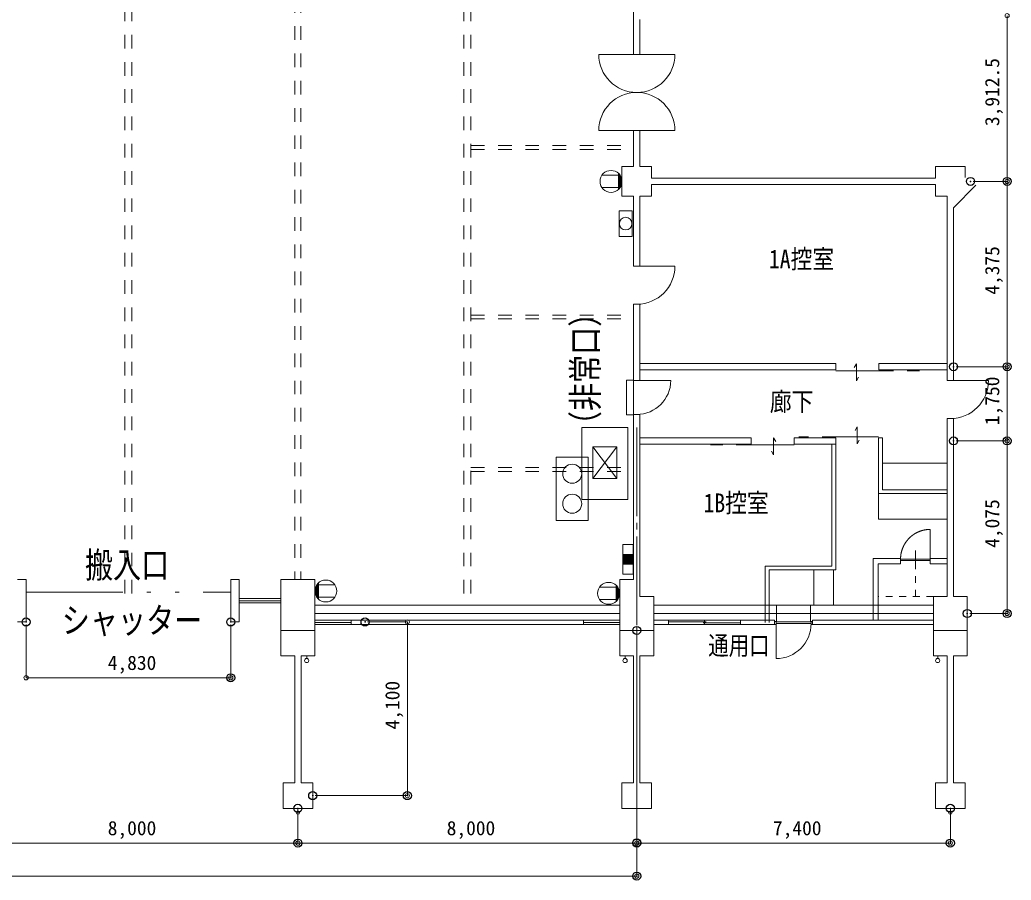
# Model space of a CAD drawing. Units: millimetres, scale not verified. Extents: x -36471 to 36210, y -29928 to 23658.
# Drawn here: x 12812 to 36210, y -29928 to -9617 of the extents above; entities that cross this region are included whole.
import ezdxf
from ezdxf.enums import TextEntityAlignment as Align

# ---------------------------------------------------------------- set-up
doc = ezdxf.new("R2010")
doc.units = ezdxf.units.MM
doc.header["$LTSCALE"] = 380
doc.header["$PDMODE"] = 32
doc.header["$PDSIZE"] = 190
for name, pattern in [('DASHED', [7.5, 6, -1.5]), ('DASHED_DOUBLE_DOTTED', [11, 6, -1.5, 0.25, -1.5, 0.25, -1.5]), ('USER1', [1.693333, 0.846667, -0.846667]), ('USER2', [0.846667, 0.423333, -0.423333]), ('USER3', [6.773333, 5.503333, -0.423333, 0.423333, -0.423333])]:
    doc.linetypes.add(name, pattern=pattern)
for name, color, linetype, lineweight in [('0-0_C-8', 4, 'Continuous', 18), ('0-1_C-7', 253, 'Continuous', 18), ('0-2_6-3', 1, 'Continuous', 18), ('0-6_2-B', 8, 'Continuous', 18), ('0-F_1-8', 8, 'Continuous', 18), ('1-0_1-6', 8, 'Continuous', 18), ('1-1_1-5', 8, 'Continuous', 18), ('1-2_1-4', 8, 'Continuous', 18), ('1-3_1-3', 8, 'Continuous', 18), ('1-4_1-1', 8, 'Continuous', 18), ('1-5_0-F', 8, 'Continuous', 18), ('1-6_0-C', 8, 'USER2', 18), ('1-7_0-B', 8, 'Continuous', 18), ('1-8_0-A', 8, 'Continuous', 18), ('1-9_0-9', 8, 'Continuous', 18), ('1-A_0-3', 8, 'USER3', 18), ('1-B_0-2', 7, 'Continuous', 18), ('1-D_0-0', 8, 'Continuous', 18), ('1-E_0', 1, 'Continuous', 18), ('2-F_0-E', 8, 'USER1', 18), ('3-0_KUTAI', 1, 'Continuous', 18)]:
    doc.layers.add(name, color=color, linetype=linetype, lineweight=lineweight)
doc.layers.add('0-4_3-4', color=3, linetype='Continuous')
doc.layers.add('1-F_Defpoints', color=5, linetype='Continuous')
doc.styles.add('ＭＳ ゴシック', font='')
doc.styles.get('ＭＳ ゴシック').set_extended_font_data('MS Gothic')

# ---------------------------------------------------------------- blocks, each defined once
blk = doc.blocks.new('_Origin')
at = {"layer": '1-E_0'}
blk.add_line((0, 0), (-380, 0), dxfattribs=at)
blk.add_circle((0, 0), 190, dxfattribs=at)

msp = doc.modelspace()

# ---------------------------------------------------------------- linework, layer by layer
at = {"layer": '0-0_C-8', "color": 253}
for p, q in [((26961.2, -14129), (27261.2, -14129)), ((26961.2, -14729), (26961.2, -14129))]:
    msp.add_line(p, q, dxfattribs=at)
msp.add_lwpolyline([(26961.2, -14729), (27261.2, -14729), (27261.2, -14129)], dxfattribs=at)
msp.add_circle((27111.3, -14427.7), 148.9, dxfattribs=at)
at = {"layer": '0-1_C-7'}
for p, q in [((26902.6, -19696.1), (26340.1, -20446.1)), ((26224.9, -19939.8), (25474.9, -19939.8)), ((25474.9, -21439.8), (26224.9, -21439.8))]:
    msp.add_line(p, q, dxfattribs=at)
at = {"layer": '0-1_C-7', "color": 4}
msp.add_lwpolyline([(27299.1, -18121.1), (27299.1, -18942.5), (27134, -18942.5), (27134, -18121.1)], close=True, dxfattribs=at)
at = {"layer": '0-1_C-7'}
msp.add_lwpolyline([(26902.6, -20446.1), (26902.6, -19696.1), (26340.1, -19696.1)], dxfattribs=at)
msp.add_lwpolyline([(26340.1, -20446.1), (26902.6, -20446.1), (26340.1, -19696.1)], close=True, dxfattribs=at)
for centre in [(25849.9, -20331.9), (25849.9, -21039.8)]:
    msp.add_circle(centre, 225, dxfattribs=at)
at = {"layer": '0-2_6-3'}
for p, q in [((26939.8, -13286.2), (26551, -13286.2)), ((26939.8, -13237.6), (26939.8, -13618.3)), ((26952, -13610.2), (26952, -13253.8)), ((26964.1, -13598), (26964.1, -13265.9)), ((26984.4, -13573.7), (26984.4, -13290.2)), ((26996.5, -13549.4), (26996.5, -13314.5)), ((27012.7, -13351), (27012.7, -13513)), ((26939.8, -13577.8), (26551, -13577.8)), ((19847.8, -23279.6), (19847.8, -22923.2)), ((19859.9, -22907), (19859.9, -23287.7)), ((19787, -23020.4), (19787, -23182.4)), ((19803.2, -23218.8), (19803.2, -22983.9)), ((19815.4, -23243.1), (19815.4, -22959.6)), ((19835.6, -23267.4), (19835.6, -22935.3)), ((19859.9, -22955.6), (20248.7, -22955.6)), ((26883.5, -23010.8), (26494.7, -23010.8)), ((26883.5, -22962.2), (26883.5, -23342.9)), ((26895.7, -23334.8), (26895.7, -22978.4)), ((26907.8, -23322.7), (26907.8, -22990.6)), ((26928.1, -23298.4), (26928.1, -23014.9)), ((26940.2, -23274.1), (26940.2, -23039.2)), ((26956.4, -23075.6), (26956.4, -23237.6)), ((19859.9, -23247.2), (20248.7, -23247.2)), ((26883.5, -23302.4), (26494.7, -23302.4))]:
    msp.add_line(p, q, dxfattribs=at)
at = {"layer": '0-2_6-3', "color": 253}
for p, q in [((25474.9, -19939.8), (25474.9, -21439.8)), ((26224.9, -21439.8), (26224.9, -19939.8))]:
    msp.add_line(p, q, dxfattribs=at)
at = {"layer": '0-2_6-3', "color": 4}
for p, q in [((27042.4, -22237.9), (27292.4, -22237.9)), ((27055, -22471.2), (27055, -22237.9)), ((27075, -22471.2), (27075, -22237.9)), ((27095, -22471.2), (27095, -22237.9)), ((27115, -22471.2), (27115, -22237.9)), ((27135, -22471.2), (27135, -22237.9)), ((27155, -22471.2), (27155, -22237.9)), ((27175, -22471.2), (27175, -22237.9)), ((27175, -22471.2), (27175, -22237.9)), ((27195, -22471.2), (27195, -22237.9)), ((27215, -22471.2), (27215, -22237.9)), ((27235, -22471.2), (27235, -22237.9)), ((27255, -22471.2), (27255, -22237.9)), ((27275, -22471.2), (27275, -22237.9)), ((27042.4, -22471.2), (27292.4, -22471.2))]:
    msp.add_line(p, q, dxfattribs=at)
msp.add_lwpolyline([(27042.4, -22004.6), (27042.4, -22704.6), (27292.4, -22704.6), (27292.4, -22004.6)], close=True, dxfattribs=at)
at = {"layer": '0-2_6-3'}
for centre in [(26765.7, -13432), (20034.1, -23101.4), (26709.4, -23156.6)]:
    msp.add_circle(centre, 259.2, dxfattribs=at)
at = {"layer": '0-6_2-B'}
msp.add_lwpolyline([(26079.1, -20937.6), (27159.1, -20937.6), (27159.1, -19237.6), (26079.1, -19237.6)], close=True, dxfattribs=at)
at = {"layer": '0-F_1-8'}
for p, q in [((19774.9, -23792), (20629.9, -23792)), ((26119.9, -23792), (26974.9, -23792)), ((29824.9, -23792), (28124.9, -23792)), ((19774.9, -23892), (20629.9, -23892)), ((26119.9, -23892), (26974.9, -23892)), ((28124.9, -23892), (29824.9, -23892))]:
    msp.add_line(p, q, dxfattribs=at)
at = {"layer": '1-0_1-6'}
for p, q in [((19774.9, -23842), (20629.9, -23842)), ((26119.9, -23842), (26974.9, -23842)), ((28124.9, -23830), (29009.9, -23830)), ((28939.9, -23854), (29824.9, -23854)), ((28974.9, -23897), (28974.9, -23787)), ((30624.9, -23822), (30674.9, -23822)), ((30659.9, -24698), (30659.9, -23822)), ((30659.9, -23832), (31489.9, -23832)), ((31524.9, -23822), (31474.9, -23822)), ((31489.9, -23892), (31489.9, -23822)), ((30624.9, -23892), (30659.9, -23892)), ((30659.9, -23868), (31489.9, -23868)), ((31524.9, -23892), (31489.9, -23892))]:
    msp.add_line(p, q, dxfattribs=at)
msp.add_arc((30659.9, -23868), 830, 270, 0, dxfattribs=at)
at = {"layer": '1-1_1-5'}
for p, q in [((19774.9, -23632), (26974.9, -23632)), ((27774.9, -23432), (30524.9, -23432)), ((27774.9, -23632), (30674.9, -23632)), ((31474.9, -23632), (34374.9, -23632)), ((31624.9, -23432), (34374.9, -23432))]:
    msp.add_line(p, q, dxfattribs=at)
at = {"layer": '1-2_1-4'}
for p, q in [((18974.9, -24032), (18974.9, -24632)), ((18974.9, -24032), (19774.9, -24032)), ((19774.9, -24032), (19774.9, -24632)), ((26974.9, -24032), (26974.9, -24632)), ((26974.9, -24032), (27774.9, -24032)), ((27774.9, -24032), (27774.9, -24632)), ((34374.9, -24032), (34374.9, -24632)), ((34374.9, -24032), (35174.9, -24032)), ((35174.9, -24032), (35174.9, -24632)), ((19299.9, -24632), (18974.9, -24632)), ((19299.9, -27632), (19299.9, -24632)), ((19449.9, -27632), (19449.9, -24632)), ((19774.9, -24632), (19449.9, -24632)), ((27299.9, -24632), (26974.9, -24632)), ((27299.9, -27632), (27299.9, -24632)), ((27449.9, -27632), (27449.9, -24632)), ((27774.9, -24632), (27449.9, -24632)), ((34699.9, -24632), (34374.9, -24632)), ((34699.9, -27632), (34699.9, -24632)), ((34849.9, -27632), (34849.9, -24632)), ((35174.9, -24632), (34849.9, -24632)), ((19024.9, -28232), (19024.9, -27632)), ((19024.9, -27632), (19299.9, -27632)), ((19449.9, -27632), (19724.9, -27632)), ((19724.9, -27632), (19724.9, -28232)), ((27024.9, -28232), (27024.9, -27632)), ((27024.9, -27632), (27299.9, -27632)), ((27449.9, -27632), (27724.9, -27632)), ((27724.9, -27632), (27724.9, -28232)), ((34424.9, -28232), (34424.9, -27632)), ((34424.9, -27632), (34699.9, -27632)), ((34849.9, -27632), (35124.9, -27632)), ((35124.9, -27632), (35124.9, -28232)), ((19024.9, -28232), (19724.9, -28232)), ((27024.9, -28232), (27724.9, -28232)), ((34424.9, -28232), (35124.9, -28232))]:
    msp.add_line(p, q, dxfattribs=at)
at = {"layer": '1-3_1-3'}
msp.add_line((33169.9, -20082), (34699.9, -20082), dxfattribs=at)
at = {"layer": '1-4_1-1'}
msp.add_line((17989.9, -23382), (18974.9, -23382), dxfattribs=at)
at = {"layer": '1-5_0-F'}
for p, q in [((29321.5, -17882), (30071.5, -17882)), ((29321.5, -19482), (30071.5, -19482))]:
    msp.add_line(p, q, dxfattribs=at)
at = {"layer": '1-6_0-C'}
for p, q in [((33949.9, -23232), (33949.9, -22482)), ((34374.9, -23232), (33074.9, -23232))]:
    msp.add_line(p, q, dxfattribs=at)
at = {"layer": '1-8_0-A'}
for p, q in [((27374.9, -10432), (26474.9, -10432)), ((27374.9, -10432), (28274.9, -10432)), ((27374.9, -12232), (26474.9, -12232)), ((27374.9, -12232), (28274.9, -12232)), ((27374.9, -15432), (28274.9, -15432)), ((32556.6, -17736.1), (32506.6, -17822.7)), ((32556.6, -17736.1), (32556.6, -18136.1)), ((33114.9, -17901), (32074.9, -17901)), ((27374.9, -18132), (28174.9, -18132)), ((32556.6, -18136.1), (32606.6, -18049.5)), ((34774.9, -18132), (35674.9, -18132)), ((32574.9, -19227.9), (32524.9, -19314.5)), ((32574.9, -19627.9), (32574.9, -19227.9)), ((30044.9, -19651), (31084.9, -19651)), ((30603.2, -19486.1), (30653.2, -19572.7)), ((30603.2, -19486.1), (30603.2, -19886.1)), ((32069.9, -19463), (33079.9, -19463)), ((32574.9, -19627.9), (32624.9, -19541.3)), ((30603.2, -19886.1), (30553.2, -19799.5)), ((17989.9, -23332), (18974.9, -23332)), ((19582.5, -24692), (19582.5, -24632)), ((27097.2, -24692), (27097.2, -24632)), ((34476.3, -24692), (34476.3, -24632)), ((19374.9, -28292), (19374.9, -28232)), ((34774.9, -28292), (34774.9, -28232))]:
    msp.add_line(p, q, dxfattribs=at)
at = {"layer": '1-8_0-A', "linetype": 'USER1'}
for p, q in [((33114.9, -17901), (34044.9, -17901)), ((30044.9, -19651), (29114.9, -19651)), ((32069.9, -19463), (31199.9, -19463))]:
    msp.add_line(p, q, dxfattribs=at)
at = {"layer": '1-8_0-A', "color": 7, "linetype": 'DASHED_DOUBLE_DOTTED'}
msp.add_line((12959.9, -23132), (17789.9, -23132), dxfattribs=at)
at = {"layer": '1-8_0-A'}
for centre, radius in [((19582.5, -24742), 50), ((27097.2, -24742), 50), ((34476.3, -24742), 50), ((19374.9, -28332), 40), ((34774.9, -28332), 40)]:
    msp.add_circle(centre, radius, dxfattribs=at)
for centre, radius, start, end in [((27374.9, -10432), 900, 180, 270), ((27374.9, -10432), 900, 270, 0), ((27374.9, -12232), 900, 90, 180), ((27374.9, -12232), 900, 0, 90), ((27374.9, -15432), 900, 270, 0), ((27374.9, -18132), 800, 270, 0), ((34774.9, -18132), 900, 270, 0)]:
    msp.add_arc(centre, radius, start, end, dxfattribs=at)
at = {"layer": '1-9_0-9'}
for p, q in [((27449.9, -17732), (32074.9, -17732)), ((32074.9, -17732), (32074.9, -17882)), ((33084.9, -17732), (34699.9, -17732)), ((33084.9, -17882), (33084.9, -17732)), ((27449.9, -17882), (32074.9, -17882)), ((33084.9, -17882), (34699.9, -17882)), ((27449.9, -19482), (30074.9, -19482)), ((27449.9, -19632), (30074.9, -19632)), ((30074.9, -19632), (30074.9, -19482)), ((31084.9, -19632), (31084.9, -19482)), ((31084.9, -19482), (32069.9, -19482)), ((31084.9, -19632), (32069.9, -19632)), ((31979.9, -19632), (31979.9, -22512)), ((32069.9, -19482), (32069.9, -22602)), ((33079.9, -19482), (33169.9, -19482)), ((33169.9, -19482), (33169.9, -20712)), ((33079.9, -20802), (34699.9, -20802)), ((33169.9, -20712), (34699.9, -20712)), ((33079.9, -21402), (34699.9, -21402)), ((32949.9, -22332), (32949.9, -23792)), ((33074.9, -22457), (33074.9, -23792)), ((33599.9, -22457), (33074.9, -22457)), ((33599.9, -22347), (34299.9, -22347)), ((33599.9, -22383), (34299.9, -22383)), ((34299.9, -22457), (34299.9, -22332)), ((34299.9, -22332), (34699.9, -22332)), ((34299.9, -22457), (34699.9, -22457)), ((30404.9, -23842), (30404.9, -22512)), ((30404.9, -22512), (31979.9, -22512)), ((30494.9, -23842), (30494.9, -22602)), ((30494.9, -22602), (32069.9, -22602)), ((31549.9, -22602), (31549.9, -23432)), ((32019.9, -22602), (32019.9, -23432)), ((30494.9, -23432), (32019.9, -23432)), ((30674.9, -23822), (30674.9, -23432)), ((31474.9, -23822), (31474.9, -23432))]:
    msp.add_line(p, q, dxfattribs=at)
at = {"layer": '1-9_0-9', "linetype": 'DASHED'}
for p, q in [((34299.9, -22347), (34299.9, -21647)), ((33949.9, -22147), (33949.9, -22482)), ((30674.9, -23632), (31474.9, -23632))]:
    msp.add_line(p, q, dxfattribs=at)
at = {"layer": '1-9_0-9'}
for points in [[(33079.9, -19482), (33079.9, -20802), (33079.9, -21402)], [(33599.9, -22457), (33599.9, -22332), (32949.9, -22332)]]:
    msp.add_lwpolyline(points, dxfattribs=at)
at = {"layer": '1-9_0-9', "linetype": 'DASHED'}
msp.add_arc((34299.9, -22347), 700, 90, 180, dxfattribs=at)
at = {"layer": '1-A_0-3'}
msp.add_lwpolyline([(27374.9, -19239.7), (27374.9, -23937.3), (27374.9, -24605.7)], dxfattribs=at)
at = {"layer": '1-B_0-2'}
for p, q in [((27299.9, -10432), (27299.9, -6882)), ((27299.9, -13082), (27299.9, -12232)), ((27024.9, -13082), (27024.9, -13782)), ((27299.9, -13082), (27024.9, -13082)), ((27024.9, -13782), (27299.9, -13782)), ((27299.9, -13782), (27299.9, -15432)), ((27299.9, -18132), (27299.9, -16332)), ((27299.9, -22832), (27299.9, -18932)), ((12759.9, -22832), (12959.9, -22832)), ((12959.9, -23832), (12959.9, -22832)), ((17789.9, -22832), (17989.9, -22832)), ((17789.9, -22832), (17789.9, -23832)), ((17989.9, -22832), (17989.9, -23832)), ((26974.9, -22832), (26974.9, -24032)), ((26974.9, -22832), (27299.9, -22832)), ((17989.9, -23282), (18974.9, -23282)), ((26974.9, -23432), (19774.9, -23432))]:
    msp.add_line(p, q, dxfattribs=at)
at = {"layer": '1-B_0-2', "color": 8}
for p, q in [((27449.9, -9607), (27449.9, -10432)), ((27299.9, -10432), (27449.9, -10432)), ((27299.9, -12232), (27449.9, -12232)), ((27449.9, -13082), (27449.9, -12232)), ((27724.9, -13082), (27449.9, -13082)), ((27724.9, -13357), (27724.9, -13082)), ((34424.9, -13082), (34424.9, -13357)), ((35124.9, -13082), (34424.9, -13082)), ((35124.9, -13342), (35124.9, -13082)), ((34424.9, -13357), (27724.9, -13357)), ((34424.9, -13507), (27724.9, -13507)), ((27724.9, -13782), (27724.9, -13507)), ((34424.9, -13507), (34424.9, -13782)), ((34849.9, -14052), (35379.9, -13522)), ((27449.9, -13782), (27724.9, -13782)), ((27449.9, -13782), (27449.9, -15432)), ((34424.9, -13782), (34699.9, -13782)), ((34699.9, -18132), (34699.9, -13782)), ((34849.9, -14052), (34849.9, -18132)), ((27299.9, -15432), (27449.9, -15432)), ((27299.9, -16332), (27449.9, -16332)), ((34849.9, -18132), (34699.9, -18132)), ((27299.9, -18932), (27449.9, -18932)), ((27449.9, -23232), (27449.9, -18932)), ((34699.9, -23232), (34699.9, -19032)), ((34849.9, -19032), (34699.9, -19032)), ((34849.9, -23232), (34849.9, -19032)), ((27774.9, -23232), (27449.9, -23232)), ((27774.9, -24032), (27774.9, -23232)), ((34699.9, -23232), (34374.9, -23232)), ((34374.9, -24032), (34374.9, -23232)), ((35174.9, -23232), (34849.9, -23232)), ((12759.9, -23832), (12959.9, -23832)), ((17789.9, -23832), (17989.9, -23832)), ((18974.9, -24032), (19774.9, -24032)), ((26974.9, -24032), (27774.9, -24032))]:
    msp.add_line(p, q, dxfattribs=at)
for points in [[(27299.9, -18132), (27449.9, -18132), (27449.9, -16332)], [(34374.9, -24032), (35174.9, -24032), (35174.9, -23232)]]:
    msp.add_lwpolyline(points, dxfattribs=at)
at = {"layer": '1-B_0-2'}
msp.add_lwpolyline([(19774.9, -24032), (19774.9, -22832), (18974.9, -22832), (18974.9, -24032)], dxfattribs=at)
at = {"layer": '1-D_0-0'}
for p, q in [((29824.9, -23792), (29824.9, -23892)), ((34374.9, -23792), (31524.9, -23792)), ((31524.9, -23792), (31524.9, -23892)), ((27774.9, -23892), (28124.9, -23892)), ((29824.9, -23892), (30624.9, -23892)), ((34374.9, -23892), (31524.9, -23892))]:
    msp.add_line(p, q, dxfattribs=at)
for points in [[(26119.9, -23792), (26119.9, -23892), (20629.9, -23892)], [(26119.9, -23792), (20629.9, -23792), (20629.9, -23892)], [(27774.9, -23792), (28124.9, -23792), (28124.9, -23892)], [(29824.9, -23792), (30624.2, -23792), (30624.9, -23792), (30624.9, -23892)]]:
    msp.add_lwpolyline(points, dxfattribs=at)
at = {"layer": '1-F_Defpoints'}
for p in [(35250.5, -13432), (36115.5, -13432), (34849.9, -17807), (36115.5, -17807), (34849.9, -19557), (36115.5, -19557), (35174.9, -23632), (36115.5, -23632), (12959.9, -23832), (17789.9, -23832), (20959.9, -23832), (27374.9, -24032), (17789.9, -25150.6), (19724.9, -27932), (21959.2, -27932), (19374.9, -28232), (34774.9, -28232), (19374.9, -29052.9), (27374.9, -29043.9), (27374.9, -29052.9), (34774.9, -29052.9), (27374.9, -29832.8)]:
    msp.add_point(p, dxfattribs=at)
at = {"layer": '2-F_0-E'}
for p, q in [((19304.9, 15968), (19304.9, -22832)), ((19444.9, 15968), (19444.9, -22832)), ((15292.6, -23162), (15292.6, -3432)), ((15457.2, -23162), (15457.2, -3432)), ((23292.6, -23162), (23292.6, -3432)), ((23457.2, -23162), (23457.2, -3432)), ((23457.2, -12587.4), (27174.9, -12587.4)), ((23457.2, -12676.5), (27174.9, -12676.5)), ((23457.2, -16587.4), (27174.9, -16587.4)), ((23457.2, -16676.5), (27174.9, -16676.5)), ((23457.2, -20187.4), (27174.9, -20187.4)), ((23457.2, -20276.5), (27174.9, -20276.5))]:
    msp.add_line(p, q, dxfattribs=at)
at = {"layer": '3-0_KUTAI'}
for p, q in [((36115.5, -9619.5), (36115.5, -13332)), ((35310.5, -13432), (36115.5, -13432)), ((35310.5, -13432), (36115.5, -13432)), ((36115.5, -13532), (36115.5, -17707)), ((34909.9, -17807), (36115.5, -17807)), ((34909.9, -17807), (36115.5, -17807)), ((36115.5, -17907), (36115.5, -19457)), ((34909.9, -19557), (36115.5, -19557)), ((34909.9, -19557), (36115.5, -19557)), ((36115.5, -19657), (36115.5, -23532)), ((35234.9, -23632), (36115.5, -23632)), ((21019.9, -23832), (21959.2, -23832)), ((12959.9, -23892), (12959.9, -25150.6)), ((17789.9, -23892), (17789.9, -25150.6)), ((21959.2, -23932), (21959.2, -27832)), ((27374.9, -24092), (27374.9, -29832.8)), ((13059.9, -25150.6), (17689.9, -25150.6)), ((19784.9, -27932), (21959.2, -27932)), ((19374.9, -28292), (19374.9, -29052.9)), ((19374.9, -28292), (19374.9, -29052.9)), ((34774.9, -28292), (34774.9, -29052.9)), ((27374.9, -28992.9), (27374.9, -29052.9)), ((11474.9, -29052.9), (19274.9, -29052.9)), ((19474.9, -29052.9), (27274.9, -29052.9)), ((27374.9, -29103.9), (27374.9, -29052.9)), ((27474.9, -29052.9), (34674.9, -29052.9)), ((-20525.1, -29832.8), (27274.9, -29832.8))]:
    msp.add_line(p, q, dxfattribs=at)

# ---------------------------------------------------------------- block references
at = {"layer": '3-0_KUTAI', "xscale": 0.2631579, "yscale": 0.2631579}
for p, rotation in [((36115.5, -9519.5), 90), ((36115.5, -13432), 270), ((36115.5, -13432), 90), ((36115.5, -17807), 270), ((36115.5, -17807), 90), ((36115.5, -19557), 270), ((36115.5, -19557), 90), ((36115.5, -23632), 270), ((21959.2, -23832), 90), ((12959.9, -25150.6), 180), ((21959.2, -27932), 270), ((19374.9, -29052.9), 180), ((27374.9, -29052.9), 180)]:
    msp.add_blockref('_Origin', p, dxfattribs=dict(at, rotation=rotation))
for p in [(17789.9, -25150.6), (19374.9, -29052.9), (27374.9, -29052.9), (34774.9, -29052.9), (27374.9, -29832.8)]:
    msp.add_blockref('_Origin', p, dxfattribs=at)

# ---------------------------------------------------------------- texts
at = {"layer": '0-4_3-4', "style": 'ＭＳ ゴシック', "width": 0.8}
msp.add_text('（非常口）', height=607.3, rotation=90, dxfattribs=at).set_placement((26642.3, -19515.3), align=Align.BOTTOM_LEFT)
for s, p in [('搬入口', (14349.3, -22971.9)), ('シャッター', (13803.8, -24279))]:
    msp.add_text(s, height=607.3, dxfattribs=at).set_placement(p, align=Align.BOTTOM_LEFT)
at = {"layer": '1-7_0-B', "style": 'ＭＳ ゴシック'}
for s, width, p in [('1A控室', 0.85, (30492.1, -15616.7)), ('廊下', 0.85, (30514.6, -18985.5)), ('1B控室', 0.85, (28948.2, -21375.2)), ('通用口', 0.8, (29060.1, -24742.5))]:
    msp.add_text(s, height=443, dxfattribs=dict(at, width=width)).set_placement(p, align=Align.BOTTOM_LEFT)
at = {"layer": '3-0_KUTAI', "color": 3, "style": 'ＭＳ ゴシック'}
for s, p in [('3,912.5', (36031, -12125.7)), ('4,375', (36031, -16107)), ('1,750', (36031, -19185.7)), ('4,075', (36031, -22082)), ('4,100', (21874.7, -26369.5))]:
    msp.add_text(s, height=337.1, rotation=90, dxfattribs=at).set_placement(p, align=Align.BOTTOM_LEFT)
for s, p in [('4,830', (14887.4, -25066.1)), ('8,000', (14887.4, -28968.4)), ('8,000', (22887.4, -28968.4)), ('7,400', (30587.4, -28968.4))]:
    msp.add_text(s, height=337.1, dxfattribs=at).set_placement(p, align=Align.BOTTOM_LEFT)

doc.saveas('drawing.dxf')
